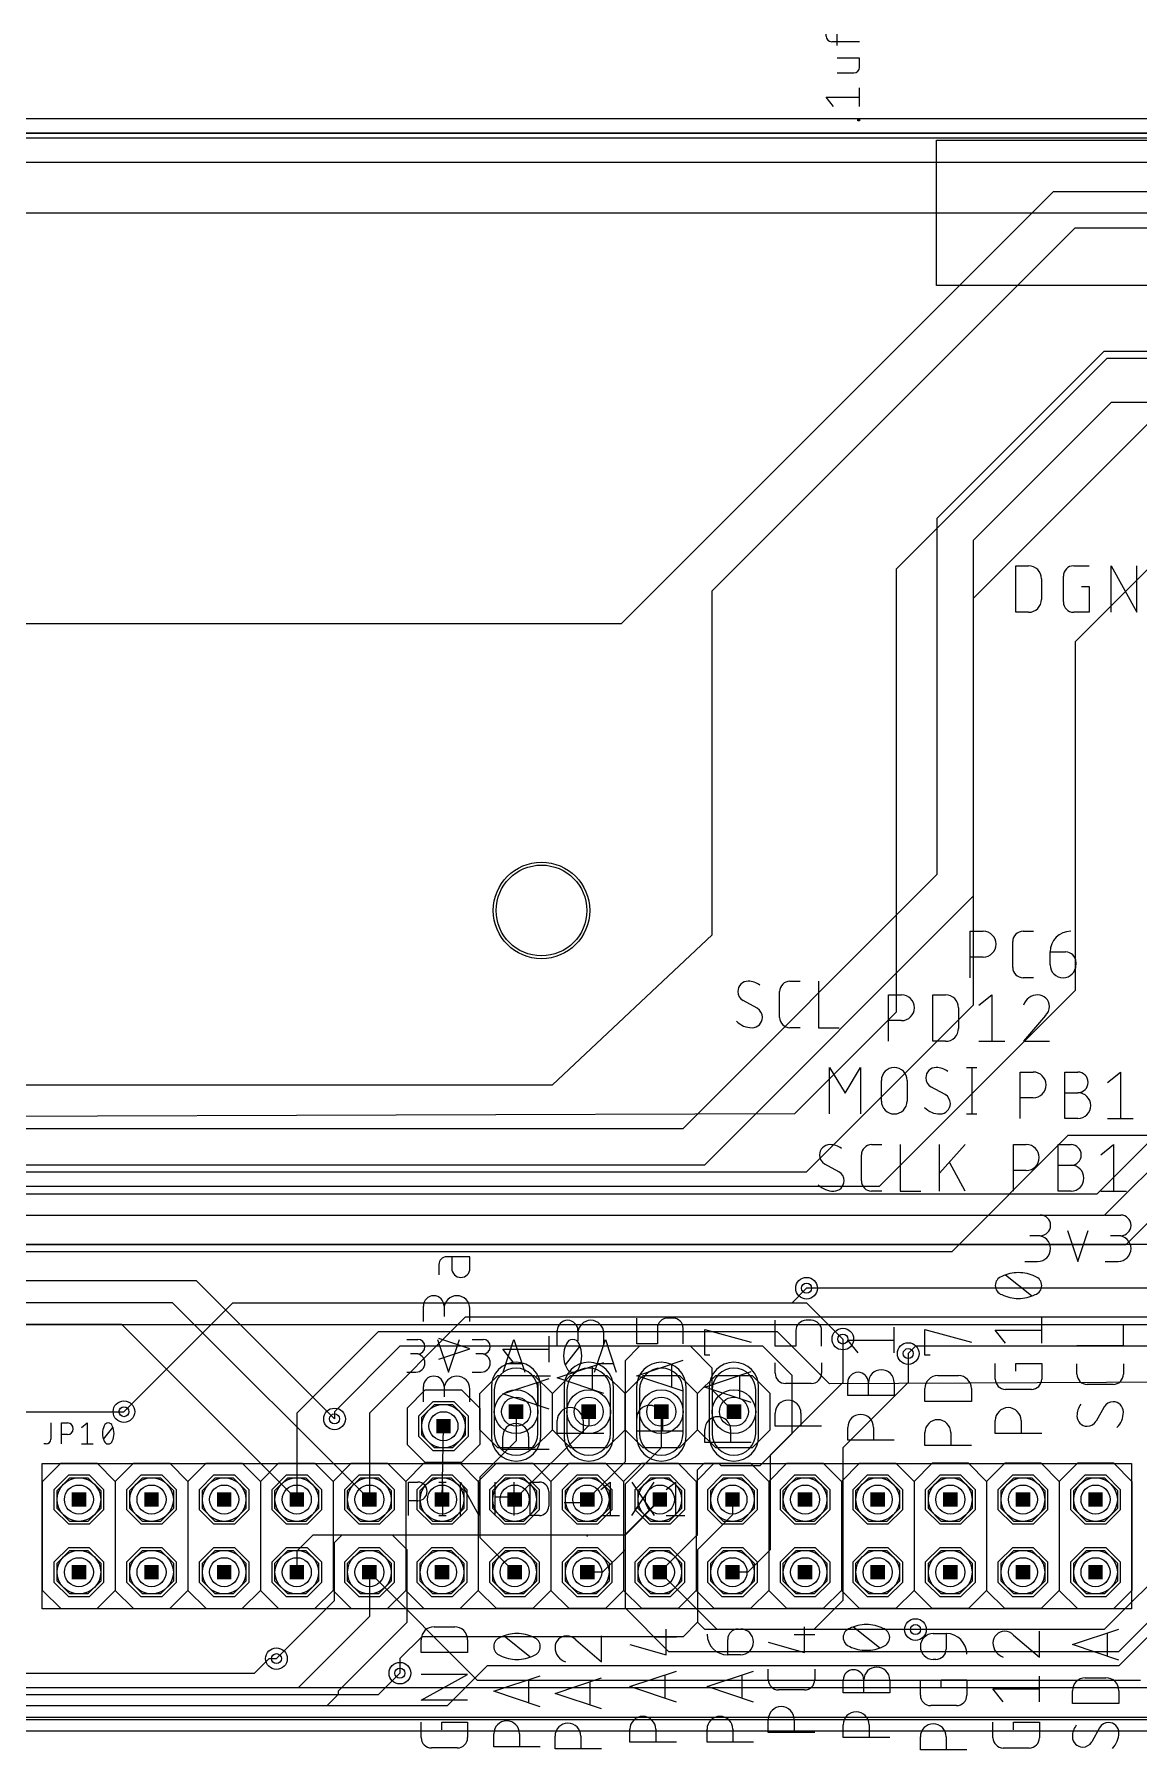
# Model space of a CAD drawing. Extents: x -1.9 to 15.8, y 0 to 5.9.
# Drawn here: x 7.727 to 9.247, y 1.605 to 3.966 of the extents above; entities that cross this region are included whole.
import ezdxf

# ---------------------------------------------------------------- set-up
doc = ezdxf.new("R2010")
doc.units = 0
for name, color, linetype in [('1', 12, 'CONTINUOUS'), ('116', 5, 'CONTINUOUS'), ('15', 30, 'CONTINUOUS'), ('16', 132, 'CONTINUOUS'), ('17', 110, 'CONTINUOUS'), ('18', 110, 'CONTINUOUS'), ('19', 53, 'CONTINUOUS'), ('2', 41, 'CONTINUOUS'), ('20', 31, 'CONTINUOUS'), ('21', 253, 'CONTINUOUS'), ('23', 53, 'CONTINUOUS'), ('25', 253, 'CONTINUOUS'), ('27', 253, 'CONTINUOUS'), ('29', 253, 'CONTINUOUS'), ('30', 253, 'CONTINUOUS'), ('37', 253, 'CONTINUOUS'), ('44', 253, 'CONTINUOUS'), ('51', 253, 'CONTINUOUS')]:
    doc.layers.add(name, color=color, linetype=linetype)

# ---------------------------------------------------------------- blocks, each defined once
blk = doc.blocks.new('RECT')
blk.add_solid([(-0.5, -0.5), (0.5, -0.5), (-0.5, 0.5), (0.5, 0.5)])
blk = doc.blocks.new('OCTAGONP')
blk.add_lwpolyline([(-0.5, -0.207107), (-0.5, 0.207107), (-0.207107, 0.5), (0.207107, 0.5), (0.5, 0.207107), (0.5, -0.207107), (0.207107, -0.5), (-0.207107, -0.5)], close=True)
blk = doc.blocks.new('ROUNDP')
blk.add_circle((0, 0), 0.5)
blk = doc.blocks.new('LONGP100')
blk.add_lwpolyline([(-0.5, -0.5), (0.5, -0.5, 1), (0.5, 0.5), (-0.5, 0.5, 1)], format="xyb", close=True)
blk = doc.blocks.new('ROUNDV')
blk.add_circle((0, 0), 0.5)

msp = doc.modelspace()

# ---------------------------------------------------------------- linework, layer by layer
at = {"layer": '1'}
for p, q in [((8.535, 3.155), (9.13, 3.75)), ((9.13, 3.75), (9.98, 3.75)), ((8.66, 3.2), (9.16, 3.7)), ((9.16, 3.7), (9.94, 3.7)), ((8.66, 2.72625), (8.66, 3.2)), ((7.025, 3.155), (8.535, 3.155)), ((8.44, 2.52), (8.66, 2.72625)), ((6.82, 2.52), (8.44, 2.52)), ((9.19, 2.37), (9.31, 2.49)), ((9.31, 2.45), (9.2, 2.34)), ((9.23, 2.3), (9.33, 2.4)), ((6.12, 2.37), (9.19, 2.37)), ((9.2, 2.34), (6.11, 2.34)), ((6.08, 2.3), (9.23, 2.3)), ((7.85, 2.07), (8, 2.22)), ((8, 2.22), (8.77, 2.22)), ((8.79, 2.24), (8.77, 2.22)), ((8.77, 2.22), (8.79, 2.22)), ((8.79, 2.22), (8.84, 2.17)), ((8.2, 2.18), (8.088, 2.068)), ((8.75, 2.18), (8.2, 2.18)), ((8.821585, 2.108415), (8.75, 2.18)), ((8.23, 2.16), (8.14, 2.07)), ((8.73, 2.16), (8.23, 2.16)), ((8.77, 2.12), (8.73, 2.16)), ((8.94, 2.16), (8.93, 2.15)), ((12.27, 2.16), (8.94, 2.16)), ((8.77, 2.04), (8.77, 2.12)), ((11.465769, 2.120442), (8.821585, 2.108415)), ((8.088, 2.068), (8.088, 1.949)), ((8.14, 2.07), (8.14, 2.06)), ((8.726, 1.996), (8.77, 2.04)), ((8.64, 1.99), (8.648887, 1.998887)), ((8.64, 1.9), (8.64, 1.99)), ((8.648887, 1.998887), (8.668887, 1.998887)), ((8.668887, 1.998887), (8.671774, 1.996)), ((8.671774, 1.996), (8.726, 1.996)), ((9.22, 1.74), (9.46, 1.98)), ((8.588, 1.949), (8.54, 1.901)), ((8.588, 1.948), (8.54, 1.9)), ((8.588, 1.949), (8.588, 1.948)), ((8.14, 1.89), (8.15, 1.9)), ((8.14, 1.81), (8.14, 1.89)), ((8.54, 1.9), (8.15, 1.9)), ((8.54, 1.901), (8.54, 1.8)), ((8.588, 1.849), (8.639, 1.9)), ((8.639, 1.9), (8.64, 1.9)), ((8.337, 1.7), (8.188, 1.849)), ((8.667, 1.77), (8.588, 1.849)), ((8.06, 1.73), (8.14, 1.81)), ((8.54, 1.8), (8.6, 1.74)), ((8.94, 1.77), (8.667, 1.77)), ((8.6, 1.74), (9.22, 1.74)), ((8.23, 1.71), (8.2, 1.68)), ((8.2, 1.68), (7.11, 1.68)), ((9.25, 1.7), (8.337, 1.7))]:
    msp.add_line(p, q, dxfattribs=at)
at = {"layer": '116'}
for p, q in [((6.6375, 3.83), (9.6375, 3.83)), ((8.96875, 3.620625), (8.96875, 3.820625)), ((8.96875, 3.820625), (9.56875, 3.820625)), ((9.56875, 3.620625), (8.96875, 3.620625)), ((9.078, 3.1705), (9.078, 3.2345)), ((9.078, 3.2345), (9.095778, 3.2345)), ((9.113555, 3.216722), (9.113555, 3.188278)), ((9.143643, 3.184722), (9.143643, 3.220278)), ((9.157865, 3.2345), (9.179199, 3.2345)), ((9.209286, 3.1705), (9.209286, 3.2345)), ((9.209286, 3.2345), (9.244842, 3.1705)), ((9.244842, 3.1705), (9.244842, 3.2345)), ((9.168532, 3.206055), (9.179199, 3.206055)), ((9.179199, 3.206055), (9.179199, 3.1705)), ((9.095778, 3.1705), (9.078, 3.1705)), ((9.179199, 3.1705), (9.157865, 3.1705)), ((9.0155, 2.667375), (9.0155, 2.731375)), ((9.0155, 2.731375), (9.033278, 2.731375)), ((9.074003, 2.681597), (9.074003, 2.717153)), ((9.088225, 2.731375), (9.102447, 2.731375)), ((9.033278, 2.695819), (9.0155, 2.695819)), ((9.125442, 2.70293), (9.146775, 2.70293)), ((9.125442, 2.685153), (9.125442, 2.70293)), ((9.160997, 2.688708), (9.160997, 2.685153)), ((8.752958, 2.612847), (8.752958, 2.648403)), ((8.767181, 2.662625), (8.781403, 2.662625)), ((8.806566, 2.662625), (8.806566, 2.598625)), ((9.102447, 2.667375), (9.088225, 2.667375)), ((8.722069, 2.625292), (8.702514, 2.635958)), ((8.903, 2.579875), (8.903, 2.643875)), ((8.903, 2.643875), (8.920778, 2.643875)), ((8.96371, 2.579875), (8.96371, 2.643875)), ((8.96371, 2.643875), (8.981487, 2.643875)), ((8.999265, 2.626097), (8.999265, 2.597653)), ((9.027301, 2.629653), (9.045079, 2.643875)), ((9.045079, 2.643875), (9.045079, 2.579875)), ((8.781403, 2.598625), (8.767181, 2.598625)), ((8.806566, 2.598625), (8.83501, 2.598625)), ((8.920778, 2.608319), (8.903, 2.608319)), ((9.119064, 2.61543), (9.088842, 2.579875)), ((8.981487, 2.579875), (8.96371, 2.579875)), ((9.027301, 2.579875), (9.062857, 2.579875)), ((9.088842, 2.579875), (9.124397, 2.579875)), ((8.82175, 2.479875), (8.82175, 2.543875)), ((8.82175, 2.543875), (8.843083, 2.508319)), ((8.843083, 2.508319), (8.864417, 2.543875)), ((8.864417, 2.543875), (8.864417, 2.479875)), ((9.010336, 2.543875), (9.024558, 2.543875)), ((9.017447, 2.543875), (9.017447, 2.479875)), ((9.08425, 2.473625), (9.08425, 2.537625)), ((9.08425, 2.537625), (9.102028, 2.537625)), ((9.14579, 2.473625), (9.14579, 2.537625)), ((9.14579, 2.537625), (9.163568, 2.537625)), ((9.204449, 2.523403), (9.222226, 2.537625)), ((9.222226, 2.537625), (9.222226, 2.473625)), ((8.893, 2.497653), (8.893, 2.526097)), ((8.928555, 2.526097), (8.928555, 2.497653)), ((8.980933, 2.506542), (8.961378, 2.517208)), ((9.14579, 2.50918), (9.163568, 2.50918)), ((9.010336, 2.479875), (9.024558, 2.479875)), ((9.102028, 2.502069), (9.08425, 2.502069)), ((9.163568, 2.473625), (9.14579, 2.473625)), ((9.204449, 2.473625), (9.240004, 2.473625)), ((8.879681, 2.437625), (8.893903, 2.437625)), ((8.919066, 2.437625), (8.919066, 2.373625)), ((8.973114, 2.373625), (8.973114, 2.437625)), ((9.00867, 2.437625), (8.973114, 2.398514)), ((9.074875, 2.373625), (9.074875, 2.437625)), ((9.074875, 2.437625), (9.092653, 2.437625)), ((9.136415, 2.373625), (9.136415, 2.437625)), ((9.136415, 2.437625), (9.154193, 2.437625)), ((9.195074, 2.423403), (9.212851, 2.437625)), ((9.212851, 2.437625), (9.212851, 2.373625)), ((8.834569, 2.400292), (8.815014, 2.410958)), ((8.865458, 2.387847), (8.865458, 2.423403)), ((9.00867, 2.373625), (8.987336, 2.412736)), ((9.136415, 2.40918), (9.154193, 2.40918)), ((9.092653, 2.402069), (9.074875, 2.402069)), ((8.893903, 2.373625), (8.879681, 2.373625)), ((8.919066, 2.373625), (8.94751, 2.373625)), ((9.154193, 2.373625), (9.136415, 2.373625)), ((9.195074, 2.373625), (9.230629, 2.373625)), ((9.0905, 2.34075), (9.111833, 2.34075)), ((9.201272, 2.34075), (9.222606, 2.34075)), ((9.149442, 2.319417), (9.163664, 2.27675)), ((9.163664, 2.27675), (9.177886, 2.319417)), ((9.111833, 2.312305), (9.097611, 2.312305)), ((9.222606, 2.312305), (9.208383, 2.312305)), ((8.283708, 2.272583), (8.283708, 2.258361)), ((8.326375, 2.28325), (8.294375, 2.28325)), ((8.301486, 2.28325), (8.301486, 2.26725)), ((8.326375, 2.26725), (8.326375, 2.28325)), ((9.0905, 2.27675), (9.108278, 2.27675)), ((9.201272, 2.27675), (9.21905, 2.27675)), ((9.099653, 2.229375), (9.064097, 2.25782)), ((8.262375, 2.194101), (8.262375, 2.215434)), ((8.29082, 2.215434), (8.29082, 2.201212)), ((8.326375, 2.194101), (8.326375, 2.211879)), ((8.556125, 2.16332), (8.556125, 2.198875)), ((8.605903, 2.198875), (8.598792, 2.198875)), ((9.113875, 2.164279), (9.113875, 2.199835)), ((8.43575, 2.13832), (8.43575, 2.173875)), ((8.44675, 2.160195), (8.44675, 2.181528)), ((8.475195, 2.181528), (8.475195, 2.167306)), ((8.51075, 2.160195), (8.51075, 2.177972)), ((8.58457, 2.184653), (8.58457, 2.16332)), ((8.620125, 2.16332), (8.620125, 2.184653)), ((8.649875, 2.147695), (8.649875, 2.18325)), ((8.649875, 2.18325), (8.713875, 2.165472)), ((8.74675, 2.160195), (8.74675, 2.19575)), ((8.775195, 2.181528), (8.775195, 2.160195)), ((8.796528, 2.19575), (8.789417, 2.19575)), ((8.81075, 2.160195), (8.81075, 2.181528)), ((8.91075, 2.15082), (8.91075, 2.186375)), ((8.953, 2.147695), (8.953, 2.18325)), ((8.953, 2.18325), (9.017, 2.165472)), ((9.064097, 2.164279), (9.049875, 2.182057)), ((9.049875, 2.182057), (9.113875, 2.182057)), ((9.226375, 2.161056), (9.226375, 2.1895)), ((8.326375, 2.156493), (8.283708, 2.170715)), ((8.283708, 2.14227), (8.326375, 2.156493)), ((8.385972, 2.13832), (8.37175, 2.156097)), ((8.37175, 2.156097), (8.43575, 2.156097)), ((8.58457, 2.16332), (8.556125, 2.16332)), ((8.775195, 2.160195), (8.74675, 2.160195)), ((8.860972, 2.15082), (8.84675, 2.168597)), ((8.84675, 2.168597), (8.91075, 2.168597)), ((9.162375, 2.161056), (9.226375, 2.161056)), ((8.44675, 2.116432), (8.51075, 2.137765)), ((8.49475, 2.132432), (8.49475, 2.100432)), ((8.556125, 2.119557), (8.620125, 2.14089)), ((8.604125, 2.135557), (8.604125, 2.103557)), ((8.656986, 2.147695), (8.649875, 2.147695)), ((8.74675, 2.122978), (8.74675, 2.1372)), ((8.81075, 2.1372), (8.81075, 2.122978)), ((8.960111, 2.147695), (8.953, 2.147695)), ((9.049875, 2.11491), (9.049875, 2.136243)), ((9.07832, 2.125576), (9.07832, 2.136243)), ((9.07832, 2.136243), (9.113875, 2.136243)), ((9.113875, 2.136243), (9.113875, 2.11491)), ((9.162375, 2.12167), (9.162375, 2.135892)), ((9.226375, 2.135892), (9.226375, 2.12167)), ((8.262375, 2.083329), (8.262375, 2.104662)), ((8.29082, 2.104662), (8.29082, 2.09044)), ((8.37175, 2.094557), (8.43575, 2.11589)), ((8.41975, 2.110557), (8.41975, 2.078557)), ((8.51075, 2.095099), (8.44675, 2.116432)), ((8.620125, 2.098224), (8.556125, 2.119557)), ((8.649875, 2.103932), (8.713875, 2.125265)), ((8.713875, 2.082599), (8.649875, 2.103932)), ((8.697875, 2.119932), (8.697875, 2.087932)), ((8.796528, 2.108756), (8.760972, 2.108756)), ((8.84675, 2.092161), (8.84675, 2.109939)), ((8.875195, 2.092161), (8.875195, 2.109939)), ((8.91075, 2.109939), (8.91075, 2.092161)), ((8.953, 2.084103), (8.953, 2.101881)), ((8.970778, 2.119658), (8.999222, 2.119658)), ((9.017, 2.101881), (9.017, 2.084103)), ((9.212153, 2.107448), (9.176597, 2.107448)), ((8.326375, 2.083329), (8.326375, 2.101106)), ((8.43575, 2.073224), (8.37175, 2.094557)), ((8.91075, 2.092161), (8.84675, 2.092161)), ((9.017, 2.084103), (8.953, 2.084103)), ((9.099653, 2.100688), (9.064097, 2.100688)), ((8.44675, 2.039996), (8.44675, 2.057773)), ((8.482306, 2.057773), (8.482306, 2.039996)), ((8.556125, 2.043121), (8.556125, 2.060898)), ((8.591681, 2.060898), (8.591681, 2.043121)), ((8.74675, 2.050253), (8.74675, 2.06803)), ((8.782306, 2.06803), (8.782306, 2.050253)), ((9.049875, 2.039978), (9.049875, 2.057756)), ((9.085431, 2.057756), (9.085431, 2.039978)), ((9.199708, 2.076559), (9.189042, 2.057003)), ((8.37175, 2.018121), (8.37175, 2.035898)), ((8.407306, 2.035898), (8.407306, 2.018121)), ((8.51075, 2.039996), (8.44675, 2.039996)), ((8.620125, 2.043121), (8.556125, 2.043121)), ((8.649875, 2.027496), (8.649875, 2.045273)), ((8.685431, 2.045273), (8.685431, 2.027496)), ((8.81075, 2.050253), (8.74675, 2.050253)), ((8.84675, 2.030621), (8.84675, 2.048398)), ((8.882306, 2.048398), (8.882306, 2.030621)), ((8.953, 2.023393), (8.953, 2.041171)), ((8.988556, 2.041171), (8.988556, 2.023393)), ((9.113875, 2.039978), (9.049875, 2.039978)), ((8.43575, 2.018121), (8.37175, 2.018121)), ((8.713875, 2.027496), (8.649875, 2.027496)), ((8.91075, 2.030621), (8.84675, 2.030621)), ((9.017, 2.023393), (8.953, 2.023393)), ((7.7375, 1.79875), (7.7375, 1.99875)), ((7.7375, 1.99875), (9.2375, 1.99875)), ((9.2375, 1.99875), (9.2375, 1.79875)), ((9.2375, 1.79875), (7.7375, 1.79875)), ((8.277028, 1.773875), (8.305472, 1.773875)), ((8.787153, 1.73832), (8.787153, 1.773875)), ((8.890278, 1.745), (8.854722, 1.773445)), ((8.25925, 1.73832), (8.25925, 1.756097)), ((8.32325, 1.756097), (8.32325, 1.73832)), ((8.409028, 1.7325), (8.373472, 1.760945)), ((8.47207, 1.756042), (8.507625, 1.72582)), ((8.507625, 1.72582), (8.507625, 1.761375)), ((8.54675, 1.749417), (8.596528, 1.735195)), ((8.582306, 1.760083), (8.61075, 1.760083)), ((8.596528, 1.735195), (8.596528, 1.77075)), ((8.681445, 1.735195), (8.681445, 1.756528)), ((8.695667, 1.77075), (8.699222, 1.77075)), ((8.737375, 1.752542), (8.787153, 1.73832)), ((8.772931, 1.763208), (8.801375, 1.763208)), ((8.964528, 1.7645), (8.982306, 1.7645)), ((8.982306, 1.7645), (8.982306, 1.743167)), ((9.075195, 1.762292), (9.11075, 1.73207)), ((9.11075, 1.73207), (9.11075, 1.767625)), ((9.156125, 1.749417), (9.220125, 1.77075)), ((9.220125, 1.728083), (9.156125, 1.749417)), ((9.204125, 1.765417), (9.204125, 1.733417)), ((8.32325, 1.73832), (8.25925, 1.73832)), ((8.699222, 1.735195), (8.681445, 1.735195)), ((8.968083, 1.728945), (8.964528, 1.728945)), ((8.25925, 1.672676), (8.32325, 1.708232)), ((8.32325, 1.708232), (8.25925, 1.708232)), ((8.35925, 1.685182), (8.42325, 1.706515)), ((8.40725, 1.701182), (8.40725, 1.669182)), ((8.443625, 1.682057), (8.507625, 1.70339)), ((8.54675, 1.691432), (8.61075, 1.712765)), ((8.59475, 1.707432), (8.59475, 1.675432)), ((8.653, 1.691432), (8.717, 1.712765)), ((8.701, 1.707432), (8.701, 1.675432)), ((8.737375, 1.701103), (8.737375, 1.715325)), ((8.801375, 1.715325), (8.801375, 1.701103)), ((8.8405, 1.682786), (8.8405, 1.700564)), ((8.868945, 1.682786), (8.868945, 1.700564)), ((8.9045, 1.700564), (8.9045, 1.682786)), ((8.94675, 1.679575), (8.94675, 1.700908)), ((8.975195, 1.690242), (8.975195, 1.700908)), ((8.975195, 1.700908), (9.01075, 1.700908)), ((9.01075, 1.700908), (9.01075, 1.679575)), ((9.11075, 1.670529), (9.11075, 1.706085)), ((9.173903, 1.703603), (9.202347, 1.703603)), ((8.42325, 1.663849), (8.35925, 1.685182)), ((8.507625, 1.660724), (8.443625, 1.682057)), ((8.491625, 1.698057), (8.491625, 1.666057)), ((8.61075, 1.670099), (8.54675, 1.691432)), ((8.717, 1.670099), (8.653, 1.691432)), ((8.787153, 1.686881), (8.751597, 1.686881)), ((8.9045, 1.682786), (8.8405, 1.682786)), ((9.060972, 1.670529), (9.04675, 1.688307)), ((9.04675, 1.688307), (9.11075, 1.688307)), ((9.156125, 1.668047), (9.156125, 1.685825)), ((9.220125, 1.685825), (9.220125, 1.668047)), ((8.32325, 1.672676), (8.25925, 1.672676)), ((8.996528, 1.665353), (8.960972, 1.665353)), ((9.220125, 1.668047), (9.156125, 1.668047)), ((9.6375, 1.64875), (6.6375, 1.64875)), ((8.25925, 1.621256), (8.25925, 1.642589)), ((8.287695, 1.631922), (8.287695, 1.642589)), ((8.287695, 1.642589), (8.32325, 1.642589)), ((8.32325, 1.642589), (8.32325, 1.621256)), ((8.54675, 1.614996), (8.54675, 1.632773)), ((8.582306, 1.632773), (8.582306, 1.614996)), ((8.653, 1.614996), (8.653, 1.632773)), ((8.688556, 1.632773), (8.688556, 1.614996)), ((8.737375, 1.628378), (8.737375, 1.646155)), ((8.772931, 1.646155), (8.772931, 1.628378)), ((8.8405, 1.621246), (8.8405, 1.639023)), ((8.876056, 1.639023), (8.876056, 1.621246)), ((9.04675, 1.62116), (9.04675, 1.642493)), ((9.075195, 1.631826), (9.075195, 1.642493)), ((9.075195, 1.642493), (9.11075, 1.642493)), ((9.11075, 1.642493), (9.11075, 1.62116)), ((9.193458, 1.634951), (9.182792, 1.615396)), ((8.309028, 1.607033), (8.273472, 1.607033)), ((8.35925, 1.608746), (8.35925, 1.626523)), ((8.42325, 1.608746), (8.35925, 1.608746)), ((8.394806, 1.626523), (8.394806, 1.608746)), ((8.443625, 1.605621), (8.443625, 1.623398)), ((8.479181, 1.623398), (8.479181, 1.605621)), ((8.61075, 1.614996), (8.54675, 1.614996)), ((8.717, 1.614996), (8.653, 1.614996)), ((8.801375, 1.628378), (8.737375, 1.628378)), ((8.9045, 1.621246), (8.8405, 1.621246)), ((8.94675, 1.604643), (8.94675, 1.622421)), ((8.982306, 1.622421), (8.982306, 1.604643)), ((9.096528, 1.606938), (9.060972, 1.606938)), ((8.507625, 1.605621), (8.443625, 1.605621)), ((9.01075, 1.604643), (8.94675, 1.604643))]:
    msp.add_line(p, q, dxfattribs=at)
for centre, radius, start, end in [((9.095778, 3.216722), 0.017778, 0, 90), ((9.157865, 3.220278), 0.014222, 90.000496, 180), ((9.095778, 3.188278), 0.017778, 269.999603, 0), ((9.157865, 3.184722), 0.014222, 180, 270), ((9.033278, 2.713597), 0.017778, 270, 90), ((9.088225, 2.717153), 0.014222, 90.000496, 180), ((9.153886, 2.70293), 0.028445, 90.000248, 180), ((9.146775, 2.688708), 0.014222, 0, 90), ((9.088225, 2.681597), 0.014222, 180, 270), ((9.143219, 2.685153), 0.017778, 180, 0), ((8.709625, 2.648403), 0.014222, 89.999504, 180), ((8.709847, 2.648403), 0.014444, 179.999836, 239.490049), ((8.709625, 2.635958), 0.026667, 53.130102, 89.999471), ((8.767181, 2.648403), 0.014222, 90.000496, 180), ((8.714736, 2.612847), 0.014444, 0.000046, 59.489839), ((8.920778, 2.626097), 0.017778, 270, 90), ((8.981487, 2.626097), 0.017778, 0, 90), ((9.108397, 2.623319), 0.020556, 90.000082, 162.054879), ((9.108397, 2.627875), 0.016, 0, 90), ((9.107211, 2.627875), 0.017186, 313.60363, 359.999736), ((8.714958, 2.62867), 0.030045, 224.760812, 269.99988), ((8.714958, 2.612847), 0.014222, 270, 0), ((8.767181, 2.612847), 0.014222, 180, 270), ((8.981488, 2.597653), 0.017778, 269.999603, 0), ((8.910778, 2.526097), 0.017778, 0, 180), ((8.968489, 2.529653), 0.014222, 89.999504, 180), ((8.968711, 2.529653), 0.014444, 179.999836, 239.490049), ((8.968489, 2.517208), 0.026667, 53.130102, 89.999471), ((9.102028, 2.519847), 0.017778, 270, 90), ((9.163568, 2.523403), 0.014222, 270, 90), ((8.9736, 2.494097), 0.014444, 0.000046, 59.489839), ((9.163568, 2.491403), 0.017778, 270, 90), ((8.910778, 2.497653), 0.017778, 180, 0), ((8.973822, 2.50992), 0.030045, 224.760812, 269.99988), ((8.973822, 2.494097), 0.014222, 270, 0), ((8.822125, 2.423403), 0.014222, 89.999504, 180), ((8.822125, 2.410958), 0.026667, 53.130102, 89.999471), ((8.879681, 2.423403), 0.014222, 90.000496, 180), ((9.092653, 2.419847), 0.017778, 270, 90), ((9.154193, 2.423403), 0.014222, 270, 90), ((8.822347, 2.423403), 0.014444, 179.999836, 239.490049), ((9.154193, 2.391403), 0.017778, 270, 90), ((8.827458, 2.387847), 0.014222, 270, 0), ((8.827236, 2.387847), 0.014444, 0.000046, 59.489839), ((8.879681, 2.387847), 0.014222, 180, 270), ((8.827458, 2.40367), 0.030045, 224.760812, 269.99988), ((9.111833, 2.326528), 0.014222, 270, 90), ((9.222606, 2.326528), 0.014222, 270, 90), ((9.108278, 2.294528), 0.017778, 270, 90), ((9.21905, 2.294528), 0.017778, 270, 90), ((8.294375, 2.272583), 0.010667, 90, 180), ((8.313931, 2.26725), 0.012444, 180, 0), ((9.063031, 2.243597), 0.013156, 108.924317, 180.000006), ((9.06303, 2.243597), 0.013155, 179.999828, 251.07585), ((9.081875, 2.208634), 0.052741, 90.000081, 115.988974), ((9.081875, 2.208633), 0.052742, 64.011091, 89.999987), ((9.100719, 2.243597), 0.013156, 359.999858, 71.074533), ((9.100719, 2.243597), 0.013156, 288.925033, 0.000041), ((8.276597, 2.215434), 0.014222, 0, 180), ((8.308597, 2.211879), 0.017778, 0, 180), ((9.081875, 2.278561), 0.052741, 244.010997, 269.999948), ((9.081875, 2.278561), 0.052742, 269.999984, 295.988938), ((8.598792, 2.184653), 0.014222, 90, 180), ((8.605903, 2.184653), 0.014222, 0, 90), ((8.460972, 2.181528), 0.014222, 0, 180), ((8.492972, 2.177972), 0.017778, 0, 180), ((8.789417, 2.181528), 0.014222, 90, 180), ((8.796528, 2.181528), 0.014222, 0, 90), ((8.892972, 2.109939), 0.017778, 0, 180), ((8.276597, 2.104662), 0.014222, 0, 180), ((8.308597, 2.101106), 0.017778, 0, 180), ((8.760972, 2.122978), 0.014222, 180.000991, 270), ((8.796528, 2.122978), 0.014222, 270, 0), ((8.860972, 2.109939), 0.014222, 0, 180), ((8.970778, 2.101881), 0.017778, 90, 180), ((8.999222, 2.101881), 0.017778, 359.999603, 90), ((9.064097, 2.11491), 0.014222, 180.000991, 270), ((9.099653, 2.11491), 0.014222, 270, 0), ((9.176597, 2.12167), 0.014222, 180.000991, 270), ((9.212153, 2.12167), 0.014222, 270, 0), ((8.573903, 2.060898), 0.017778, 0, 180), ((8.764528, 2.06803), 0.017778, 0, 180), ((9.189041, 2.064115), 0.026666, 143.129574, 180), ((9.212153, 2.069226), 0.014444, 90.000046, 149.489839), ((9.212153, 2.069448), 0.014222, 0, 90), ((8.464528, 2.057773), 0.017778, 0, 180), ((8.667653, 2.045273), 0.017778, 0, 180), ((8.864528, 2.048398), 0.017778, 0, 180), ((8.970778, 2.041171), 0.017778, 0, 180), ((9.067653, 2.057756), 0.017778, 0, 180), ((9.176597, 2.064115), 0.014222, 180, 270), ((9.176597, 2.064336), 0.014444, 269.999836, 329.490049), ((9.19633, 2.069448), 0.030045, 314.760812, 359.99988), ((8.389528, 2.035898), 0.017778, 0, 180), ((8.277028, 1.756097), 0.017778, 90, 180), ((8.305472, 1.756097), 0.017778, 359.999603, 90), ((8.853656, 1.759222), 0.013156, 108.924317, 180.000006), ((8.8725, 1.724259), 0.052741, 90.000081, 115.988974), ((8.8725, 1.724258), 0.052742, 64.011091, 89.999987), ((8.891344, 1.759222), 0.013156, 359.999858, 71.074533), ((8.372406, 1.746722), 0.013156, 108.924317, 180.000006), ((8.39125, 1.711759), 0.052741, 90.000081, 115.988974), ((8.39125, 1.711758), 0.052742, 64.011091, 89.999987), ((8.410094, 1.746722), 0.013156, 359.999858, 71.074533), ((8.459625, 1.745375), 0.016, 90, 180), ((8.459625, 1.74419), 0.017185, 43.603333, 90.000033), ((8.681445, 1.763639), 0.028445, 180.000496, 270), ((8.695667, 1.756528), 0.014222, 90, 180), ((8.699222, 1.752972), 0.017778, 270, 90), ((8.853655, 1.759222), 0.013155, 179.999828, 251.07585), ((8.891344, 1.759222), 0.013156, 288.925033, 0.000041), ((8.964528, 1.746722), 0.017778, 90, 270), ((8.982306, 1.736056), 0.028444, 0, 90), ((9.06275, 1.751625), 0.016, 90, 180), ((9.067305, 1.751625), 0.020555, 180.000091, 252.055214), ((9.06275, 1.75044), 0.017185, 43.603333, 90.000033), ((8.372405, 1.746722), 0.013155, 179.999828, 251.07585), ((8.39125, 1.781686), 0.052741, 244.010997, 269.999948), ((8.39125, 1.781686), 0.052742, 269.999984, 295.988938), ((8.410094, 1.746722), 0.013156, 288.925033, 0.000041), ((8.46418, 1.745375), 0.020555, 180.000091, 252.055214), ((8.8725, 1.794186), 0.052741, 244.010997, 269.999948), ((8.8725, 1.794186), 0.052742, 269.999984, 295.988938), ((8.968083, 1.743167), 0.014222, 270, 0), ((8.751597, 1.701103), 0.014222, 180.000991, 270), ((8.787153, 1.701103), 0.014222, 270, 0), ((8.854722, 1.700564), 0.014222, 0, 180), ((8.886722, 1.700564), 0.017778, 0, 180), ((9.173903, 1.685825), 0.017778, 90, 180), ((9.202347, 1.685825), 0.017778, 359.999603, 90), ((8.960972, 1.679575), 0.014222, 180.000991, 270), ((8.996528, 1.679575), 0.014222, 270, 0), ((8.755153, 1.646155), 0.017778, 0, 180), ((8.858278, 1.639023), 0.017778, 0, 180), ((8.377028, 1.626523), 0.017778, 0, 180), ((8.461403, 1.623398), 0.017778, 0, 180), ((8.564528, 1.632773), 0.017778, 0, 180), ((8.670778, 1.632773), 0.017778, 0, 180), ((8.964528, 1.622421), 0.017778, 0, 180), ((9.182791, 1.622507), 0.026666, 143.129574, 180), ((9.205903, 1.627618), 0.014444, 90.000046, 149.489839), ((9.205903, 1.62784), 0.014222, 0, 90), ((8.273472, 1.621256), 0.014222, 180.000991, 270), ((8.309028, 1.621256), 0.014222, 270, 0), ((9.060972, 1.62116), 0.014222, 180.000991, 270), ((9.096528, 1.62116), 0.014222, 270, 0), ((9.170347, 1.622507), 0.014222, 180, 270), ((9.170347, 1.622729), 0.014444, 269.999836, 329.490049), ((9.19008, 1.62784), 0.030045, 314.760812, 359.99988)]:
    msp.add_arc(centre, radius, start, end, dxfattribs=at)
at = {"layer": '15'}
for p, q in [((1.68, 3.79), (11.493333, 3.79)), ((9.203333, 3.52), (8.913333, 3.23)), ((9.923333, 3.52), (9.203333, 3.52)), ((9.02, 3.19), (9.27, 3.44)), ((8.913333, 3.23), (8.913333, 2.62)), ((9.02, 2.63), (9.02, 3.19)), ((8.79, 2.4), (9.02, 2.63)), ((8.913333, 2.62), (8.773333, 2.48)), ((8.773333, 2.48), (6.660002, 2.473172)), ((6.72, 2.4), (8.79, 2.4)), ((9.56, 2.3), (6.68, 2.3)), ((6.58, 2.19), (9.59, 2.19)), ((13.6, 1.69), (1.35, 1.69))]:
    msp.add_line(p, q, dxfattribs=at)
at = {"layer": '16'}
for p, q in [((9.97, 3.72), (7.37, 3.72)), ((9.31, 3.28), (9.16, 3.13)), ((9.16, 3.13), (9.16, 2.65)), ((9.16, 2.65), (8.89, 2.38)), ((9.15, 2.45), (8.99, 2.29)), ((9.44, 2.45), (9.15, 2.45)), ((8.89, 2.38), (6.46, 2.38)), ((8.99, 2.29), (6.2, 2.29)), ((7.95, 2.25), (5.08, 2.25)), ((8.14, 2.06), (7.95, 2.25)), ((7.917, 2.22), (4.74, 2.22)), ((8.188, 1.949), (7.917, 2.22)), ((12.2, 2.24), (8.79, 2.24)), ((8.32, 2.2), (8.188, 2.068)), ((11.5, 2.2), (8.32, 2.2)), ((7.847, 2.19), (4.75, 2.19)), ((8.088, 1.949), (7.847, 2.19)), ((8.56, 2.16), (8.54, 2.14)), ((8.63, 2.16), (8.56, 2.16)), ((8.66, 2.13), (8.63, 2.16)), ((8.84, 2.17), (8.84, 2.11)), ((8.93, 2.15), (8.93, 2.11)), ((8.54, 2.14), (8.54, 2.001)), ((8.66, 2.1), (8.66, 2.13)), ((8.84, 2.11), (8.74, 2.01)), ((8.93, 2.11), (8.84, 2.02)), ((8.69, 2.07), (8.66, 2.1)), ((6.86, 2.07), (7.85, 2.07)), ((8.188, 2.068), (8.188, 1.949)), ((8.39, 2.07), (8.39, 2.03)), ((8.49, 2.07), (8.49, 2.051)), ((8.59, 2.07), (8.59, 2.02)), ((8.49, 2.051), (8.388, 1.949)), ((8.39, 2.03), (8.34, 1.98)), ((8.59, 2.02), (8.54, 1.97)), ((8.74, 2.01), (8.74, 1.88)), ((8.84, 2.02), (8.84, 1.81)), ((9.45, 2.02), (9.2, 1.77)), ((8.54, 2.001), (8.488, 1.949)), ((8.34, 1.98), (8.34, 1.897)), ((8.54, 1.97), (8.54, 1.88)), ((8.688, 1.949), (8.688, 1.928)), ((9.45, 1.95), (9.22, 1.72)), ((8.688, 1.928), (8.64, 1.88)), ((8.11, 1.9), (8.088, 1.878)), ((8.22, 1.9), (8.11, 1.9)), ((8.24, 1.88), (8.22, 1.9)), ((8.34, 1.897), (8.388, 1.849)), ((8.088, 1.878), (8.088, 1.849)), ((8.24, 1.78), (8.24, 1.88)), ((8.54, 1.88), (8.509, 1.849)), ((8.64, 1.88), (8.64, 1.78)), ((8.74, 1.88), (8.709, 1.849)), ((8.188, 1.849), (8.188, 1.788)), ((8.509, 1.849), (8.488, 1.849)), ((8.709, 1.849), (8.688, 1.849)), ((8.84, 1.81), (8.8, 1.77)), ((8.188, 1.788), (8.09, 1.69)), ((8.145, 1.685), (8.24, 1.78)), ((8.64, 1.78), (8.62, 1.76)), ((8.65, 1.77), (8.64, 1.78)), ((8.26, 1.76), (8.23, 1.73)), ((8.62, 1.76), (8.26, 1.76)), ((8.8, 1.77), (8.65, 1.77)), ((9.2, 1.77), (8.94, 1.77)), ((8.03, 1.71), (8.05, 1.73)), ((8.05, 1.73), (8.06, 1.73)), ((8.23, 1.73), (8.23, 1.71)), ((7.028028, 1.71), (8.03, 1.71)), ((8.295492, 1.665492), (8.35, 1.72)), ((9.22, 1.72), (8.35, 1.72)), ((8.09, 1.69), (4.78, 1.69)), ((8.145, 1.680492), (8.13, 1.665492)), ((8.145, 1.685), (8.145, 1.680492)), ((4.654508, 1.665492), (8.13, 1.665492)), ((8.13, 1.665492), (8.295492, 1.665492))]:
    msp.add_line(p, q, dxfattribs=at)
at = {"layer": '19'}
msp.add_line((8.288, 1.949), (8.29, 2.05), dxfattribs=at)
at = {"layer": '2'}
for p, q in [((10.02, 3.83), (0.82, 3.83)), ((8.97, 3.3), (9.2, 3.53)), ((9.2, 3.53), (9.9, 3.53)), ((9.02, 3.27), (9.21, 3.46)), ((9.21, 3.46), (9.89, 3.46)), ((8.97, 2.81), (8.97, 3.3)), ((9.02, 2.78), (9.02, 3.27)), ((8.62, 2.46), (8.97, 2.81)), ((8.65, 2.41), (9.02, 2.78)), ((6.63, 2.46), (8.62, 2.46)), ((6.56, 2.41), (8.65, 2.41)), ((13.54, 1.63), (1.33, 1.63))]:
    msp.add_line(p, q, dxfattribs=at)
at = {"layer": '20'}
msp.add_line((13.65, 3.85), (0.8, 3.85), dxfattribs=at)
msp.add_circle((8.425, 2.76), 0.0625, dxfattribs=at)
at = {"layer": '21'}
for p, q in [((8.34, 2.095), (8.365, 2.12)), ((8.365, 2.12), (8.415, 2.12)), ((8.44, 2.095), (8.415, 2.12)), ((8.44, 2.095), (8.465, 2.12)), ((8.465, 2.12), (8.515, 2.12)), ((8.515, 2.12), (8.54, 2.095)), ((8.54, 2.095), (8.565, 2.12)), ((8.565, 2.12), (8.615, 2.12)), ((8.615, 2.12), (8.64, 2.095)), ((8.64, 2.095), (8.665, 2.12)), ((8.665, 2.12), (8.715, 2.12)), ((8.74, 2.095), (8.715, 2.12)), ((8.265, 2.1), (8.24, 2.075)), ((8.265, 2.1), (8.315, 2.1)), ((8.315, 2.1), (8.34, 2.075)), ((8.34, 2.045), (8.34, 2.095)), ((8.44, 2.045), (8.44, 2.095)), ((8.54, 2.045), (8.54, 2.095)), ((8.64, 2.045), (8.64, 2.095)), ((8.74, 2.045), (8.74, 2.095)), ((8.24, 2.075), (8.24, 2.025)), ((8.34, 2.075), (8.34, 2.025)), ((8.365, 2.02), (8.34, 2.045)), ((8.415, 2.02), (8.44, 2.045)), ((8.465, 2.02), (8.44, 2.045)), ((8.54, 2.045), (8.515, 2.02)), ((8.565, 2.02), (8.54, 2.045)), ((8.64, 2.045), (8.615, 2.02)), ((8.665, 2.02), (8.64, 2.045)), ((8.715, 2.02), (8.74, 2.045)), ((8.24, 2.025), (8.265, 2)), ((8.34, 2.025), (8.315, 2)), ((8.415, 2.02), (8.365, 2.02)), ((8.515, 2.02), (8.465, 2.02)), ((8.615, 2.02), (8.565, 2.02)), ((8.715, 2.02), (8.665, 2.02)), ((7.738, 1.974), (7.763, 1.999)), ((7.763, 1.999), (7.813, 1.999)), ((7.813, 1.999), (7.838, 1.974)), ((7.838, 1.974), (7.863, 1.999)), ((7.863, 1.999), (7.913, 1.999)), ((7.913, 1.999), (7.938, 1.974)), ((7.938, 1.974), (7.963, 1.999)), ((7.963, 1.999), (8.013, 1.999)), ((8.013, 1.999), (8.038, 1.974)), ((8.038, 1.974), (8.063, 1.999)), ((8.063, 1.999), (8.113, 1.999)), ((8.113, 1.999), (8.138, 1.974)), ((8.138, 1.974), (8.163, 1.999)), ((8.163, 1.999), (8.213, 1.999)), ((8.213, 1.999), (8.238, 1.974)), ((8.238, 1.974), (8.263, 1.999)), ((8.263, 1.999), (8.313, 1.999)), ((8.315, 2), (8.265, 2)), ((8.313, 1.999), (8.338, 1.974)), ((8.338, 1.974), (8.363, 1.999)), ((8.363, 1.999), (8.413, 1.999)), ((8.413, 1.999), (8.438, 1.974)), ((8.438, 1.974), (8.463, 1.999)), ((8.463, 1.999), (8.513, 1.999)), ((8.513, 1.999), (8.538, 1.974)), ((8.538, 1.974), (8.563, 1.999)), ((8.563, 1.999), (8.613, 1.999)), ((8.613, 1.999), (8.638, 1.974)), ((8.638, 1.974), (8.663, 1.999)), ((8.663, 1.999), (8.713, 1.999)), ((8.713, 1.999), (8.738, 1.974)), ((8.738, 1.974), (8.763, 1.999)), ((8.763, 1.999), (8.813, 1.999)), ((8.813, 1.999), (8.838, 1.974)), ((8.838, 1.974), (8.863, 1.999)), ((8.863, 1.999), (8.913, 1.999)), ((8.938, 1.974), (8.913, 1.999)), ((8.938, 1.974), (8.963, 1.999)), ((9.013, 1.999), (8.963, 1.999)), ((9.013, 1.999), (9.038, 1.974)), ((9.038, 1.974), (9.063, 1.999)), ((9.113, 1.999), (9.063, 1.999)), ((9.113, 1.999), (9.138, 1.974)), ((9.138, 1.974), (9.163, 1.999)), ((9.213, 1.999), (9.163, 1.999)), ((9.213, 1.999), (9.238, 1.974)), ((7.738, 1.824), (7.738, 1.974)), ((7.838, 1.974), (7.838, 1.824)), ((7.938, 1.974), (7.938, 1.824)), ((8.038, 1.974), (8.038, 1.824)), ((8.138, 1.974), (8.138, 1.824)), ((8.238, 1.974), (8.238, 1.824)), ((8.338, 1.974), (8.338, 1.824)), ((8.438, 1.974), (8.438, 1.824)), ((8.538, 1.974), (8.538, 1.824)), ((8.638, 1.974), (8.638, 1.824)), ((8.738, 1.974), (8.738, 1.824)), ((8.838, 1.974), (8.838, 1.824)), ((8.938, 1.974), (8.938, 1.824)), ((9.038, 1.974), (9.038, 1.824)), ((9.138, 1.974), (9.138, 1.824)), ((9.238, 1.974), (9.238, 1.824)), ((7.738, 1.824), (7.763, 1.799)), ((7.813, 1.799), (7.838, 1.824)), ((7.838, 1.824), (7.863, 1.799)), ((7.913, 1.799), (7.938, 1.824)), ((7.938, 1.824), (7.963, 1.799)), ((8.013, 1.799), (8.038, 1.824)), ((8.038, 1.824), (8.063, 1.799)), ((8.113, 1.799), (8.138, 1.824)), ((8.138, 1.824), (8.163, 1.799)), ((8.213, 1.799), (8.238, 1.824)), ((8.238, 1.824), (8.263, 1.799)), ((8.313, 1.799), (8.338, 1.824)), ((8.338, 1.824), (8.363, 1.799)), ((8.438, 1.824), (8.413, 1.799)), ((8.438, 1.824), (8.463, 1.799)), ((8.538, 1.824), (8.513, 1.799)), ((8.538, 1.824), (8.563, 1.799)), ((8.638, 1.824), (8.613, 1.799)), ((8.638, 1.824), (8.663, 1.799)), ((8.738, 1.824), (8.713, 1.799)), ((8.738, 1.824), (8.763, 1.799)), ((8.838, 1.824), (8.813, 1.799)), ((8.838, 1.824), (8.863, 1.799)), ((8.938, 1.824), (8.913, 1.799)), ((8.938, 1.824), (8.963, 1.799)), ((9.038, 1.824), (9.013, 1.799)), ((9.038, 1.824), (9.063, 1.799)), ((9.138, 1.824), (9.113, 1.799)), ((9.163, 1.799), (9.138, 1.824)), ((9.238, 1.824), (9.213, 1.799)), ((7.763, 1.799), (7.813, 1.799)), ((7.863, 1.799), (7.913, 1.799)), ((7.963, 1.799), (8.013, 1.799)), ((8.063, 1.799), (8.113, 1.799)), ((8.163, 1.799), (8.213, 1.799)), ((8.263, 1.799), (8.313, 1.799)), ((8.413, 1.799), (8.363, 1.799)), ((8.513, 1.799), (8.463, 1.799)), ((8.613, 1.799), (8.563, 1.799)), ((8.713, 1.799), (8.663, 1.799)), ((8.813, 1.799), (8.763, 1.799)), ((8.913, 1.799), (8.863, 1.799)), ((9.013, 1.799), (8.963, 1.799)), ((9.113, 1.799), (9.063, 1.799)), ((9.163, 1.799), (9.213, 1.799))]:
    msp.add_line(p, q, dxfattribs=at)
at = {"layer": '23'}
for p in [(8.54, 2.07), (8.29, 2.05), (8.488, 1.899)]:
    msp.add_point(p, dxfattribs=at)
at = {"layer": '25'}
for p, q in [((8.2395, 2.1695), (8.2545, 2.1695)), ((8.2545, 2.1495), (8.2445, 2.1495)), ((8.282, 2.1695), (8.297, 2.1245)), ((8.297, 2.1245), (8.312, 2.1695)), ((8.3295, 2.1695), (8.3445, 2.1695)), ((8.3445, 2.1495), (8.3345, 2.1495)), ((8.372, 2.1245), (8.387, 2.1695)), ((8.387, 2.1695), (8.402, 2.1245)), ((8.458, 2.1345), (8.478, 2.1595)), ((8.498, 2.1245), (8.513, 2.1695)), ((8.513, 2.1695), (8.528, 2.1245)), ((8.39825, 2.13575), (8.37575, 2.13575)), ((8.52425, 2.13575), (8.50175, 2.13575)), ((8.2395, 2.1245), (8.252, 2.1245)), ((8.3295, 2.1245), (8.342, 2.1245)), ((8.4175, 2.1195), (8.4375, 2.1195)), ((7.749167, 2.0545), (7.749167, 2.031944)), ((7.764111, 2.0255), (7.764111, 2.0545)), ((7.764111, 2.0545), (7.772167, 2.0545)), ((7.772167, 2.038389), (7.764111, 2.038389)), ((7.791488, 2.048055), (7.799544, 2.0545)), ((7.799544, 2.0545), (7.799544, 2.0255)), ((7.821899, 2.031944), (7.834788, 2.048055)), ((7.742722, 2.0255), (7.7395, 2.0255)), ((7.791488, 2.0255), (7.807599, 2.0255))]:
    msp.add_line(p, q, dxfattribs=at)
for centre, radius, start, end in [((8.252, 2.137), 0.0125, 270, 90), ((8.2545, 2.1595), 0.01, 270, 90), ((8.342, 2.137), 0.0125, 270, 90), ((8.3445, 2.1595), 0.01, 270, 90), ((8.492583, 2.147), 0.037083, 154.010753, 180.000014), ((8.468, 2.16025), 0.00925, 90, 161.075356), ((8.468, 2.16025), 0.00925, 18.924644, 90), ((8.443417, 2.147), 0.037083, 359.999986, 25.989247), ((8.492583, 2.147), 0.037083, 179.999986, 205.989247), ((8.468, 2.13375), 0.00925, 198.924644, 270), ((8.468, 2.13375), 0.00925, 270, 341.075356), ((8.443417, 2.147), 0.037083, 334.010753, 0.000014), ((7.742722, 2.031944), 0.006444, 270, 0), ((7.772167, 2.046444), 0.008056, 270, 90), ((7.844187, 2.04), 0.023899, 154.011546, 180.000007), ((7.844188, 2.04), 0.0239, 180.000165, 205.987987), ((7.828344, 2.048539), 0.005961, 89.99999, 161.074419), ((7.828344, 2.048539), 0.005961, 18.92328, 89.999946), ((7.812501, 2.04), 0.023898, 334.010728, 359.999842), ((7.812502, 2.04), 0.023898, 0.00005, 25.989675), ((7.828344, 2.031461), 0.005961, 198.926377, 269.999687), ((7.828344, 2.031461), 0.005961, 269.999786, 341.075333)]:
    msp.add_arc(centre, radius, start, end, dxfattribs=at)
at = {"layer": '27'}
for p, q in [((8.817, 3.963689), (8.817, 3.966244)), ((8.863, 3.956022), (8.824667, 3.956022)), ((8.832333, 3.950911), (8.832333, 3.966244)), ((8.863, 3.9335), (8.832333, 3.9335)), ((8.863, 3.920722), (8.863, 3.9335)), ((8.832333, 3.913055), (8.855333, 3.913055)), ((8.827222, 3.867), (8.817, 3.879778)), ((8.817, 3.879778), (8.863, 3.879778)), ((8.863, 3.867), (8.863, 3.892555)), ((8.860445, 3.847), (8.860445, 3.849555)), ((8.860445, 3.849555), (8.863, 3.849555)), ((8.863, 3.849555), (8.863, 3.847)), ((8.863, 3.847), (8.860445, 3.847)), ((8.242, 1.927), (8.242, 1.973)), ((8.242, 1.973), (8.254778, 1.973)), ((8.2835, 1.973), (8.293722, 1.973)), ((8.288611, 1.973), (8.288611, 1.927)), ((8.313333, 1.927), (8.313333, 1.973)), ((8.313333, 1.973), (8.338889, 1.927)), ((8.338889, 1.927), (8.338889, 1.973)), ((8.361333, 1.927), (8.361333, 1.973)), ((8.386889, 1.973), (8.386889, 1.927)), ((8.409333, 1.927), (8.409333, 1.973)), ((8.409333, 1.973), (8.422111, 1.973)), ((8.434888, 1.960222), (8.434888, 1.939778)), ((8.506833, 1.962778), (8.51961, 1.973)), ((8.51961, 1.973), (8.51961, 1.927)), ((8.549277, 1.927), (8.579944, 1.973)), ((8.549277, 1.973), (8.579944, 1.927)), ((8.596833, 1.962778), (8.60961, 1.973)), ((8.60961, 1.973), (8.60961, 1.927)), ((8.254778, 1.947444), (8.242, 1.947444)), ((8.361333, 1.952555), (8.386889, 1.952555)), ((8.456277, 1.944889), (8.486944, 1.944889)), ((8.2835, 1.927), (8.293722, 1.927)), ((8.422111, 1.927), (8.409333, 1.927)), ((8.506833, 1.927), (8.532388, 1.927)), ((8.596833, 1.927), (8.622388, 1.927))]:
    msp.add_line(p, q, dxfattribs=at)
for centre, radius, start, end in [((8.824667, 3.963689), 0.007667, 180.001839, 270), ((8.855333, 3.920722), 0.007667, 270, 0), ((8.254778, 1.960222), 0.012778, 270, 90), ((8.422111, 1.960222), 0.012778, 0, 90), ((8.422111, 1.939778), 0.012778, 269.999448, 0)]:
    msp.add_arc(centre, radius, start, end, dxfattribs=at)
at = {"layer": '29'}
msp.add_circle((8.425, 2.76), 0.0665, dxfattribs=at)
at = {"layer": '30'}
msp.add_circle((8.425, 2.76), 0.0665, dxfattribs=at)
at = {"layer": '37'}
for p, q in [((6.640625, 3.82375), (9.646875, 3.82375)), ((9.646875, 1.645625), (6.640625, 1.645625))]:
    msp.add_line(p, q, dxfattribs=at)
at = {"layer": '44'}
for centre, radius in [((8.79, 2.24), 0.00689), ((8.84, 2.17), 0.00689), ((8.93, 2.15), 0.00689), ((8.39, 2.07), 0.02), ((8.49, 2.07), 0.02), ((8.59, 2.07), 0.02), ((8.69, 2.07), 0.02), ((7.85, 2.07), 0.00689), ((8.14, 2.06), 0.00689), ((8.29, 2.05), 0.02), ((7.788, 1.949), 0.02), ((7.888, 1.949), 0.02), ((7.988, 1.949), 0.02), ((8.088, 1.949), 0.02), ((8.188, 1.949), 0.02), ((8.288, 1.949), 0.02), ((8.388, 1.949), 0.02), ((8.488, 1.949), 0.02), ((8.588, 1.949), 0.02), ((8.688, 1.949), 0.02), ((8.788, 1.949), 0.02), ((8.888, 1.949), 0.02), ((8.988, 1.949), 0.02), ((9.088, 1.949), 0.02), ((9.188, 1.949), 0.02), ((7.788, 1.849), 0.02), ((7.888, 1.849), 0.02), ((7.988, 1.849), 0.02), ((8.088, 1.849), 0.02), ((8.188, 1.849), 0.02), ((8.288, 1.849), 0.02), ((8.388, 1.849), 0.02), ((8.488, 1.849), 0.02), ((8.588, 1.849), 0.02), ((8.688, 1.849), 0.02), ((8.788, 1.849), 0.02), ((8.888, 1.849), 0.02), ((8.988, 1.849), 0.02), ((9.088, 1.849), 0.02), ((9.188, 1.849), 0.02), ((8.94, 1.77), 0.00689), ((8.06, 1.73), 0.00689), ((8.23, 1.71), 0.00689)]:
    msp.add_circle(centre, radius, dxfattribs=at)

# ---------------------------------------------------------------- block references
at = {"layer": '17', "xscale": 0.06, "yscale": 0.06, "rotation": 270}
for name, p in [('LONGP100', (8.39, 2.07)), ('LONGP100', (8.39, 2.07)), ('LONGP100', (8.49, 2.07)), ('LONGP100', (8.49, 2.07)), ('LONGP100', (8.59, 2.07)), ('LONGP100', (8.59, 2.07)), ('LONGP100', (8.69, 2.07)), ('LONGP100', (8.69, 2.07)), ('ROUNDP', (8.39, 2.07)), ('ROUNDP', (8.39, 2.07)), ('ROUNDP', (8.49, 2.07)), ('ROUNDP', (8.49, 2.07)), ('ROUNDP', (8.59, 2.07)), ('ROUNDP', (8.59, 2.07)), ('ROUNDP', (8.69, 2.07)), ('ROUNDP', (8.69, 2.07))]:
    msp.add_blockref(name, p, dxfattribs=at)
at = {"layer": '17', "xscale": 0.06, "yscale": 0.06}
for name, p in [('OCTAGONP', (8.29, 2.05)), ('ROUNDP', (8.29, 2.05)), ('ROUNDP', (8.29, 2.05)), ('OCTAGONP', (8.29, 2.05)), ('OCTAGONP', (7.788, 1.949)), ('ROUNDP', (7.788, 1.949)), ('ROUNDP', (7.788, 1.949)), ('OCTAGONP', (7.788, 1.949)), ('OCTAGONP', (7.888, 1.949)), ('ROUNDP', (7.888, 1.949)), ('ROUNDP', (7.888, 1.949)), ('OCTAGONP', (7.888, 1.949)), ('OCTAGONP', (7.988, 1.949)), ('ROUNDP', (7.988, 1.949)), ('ROUNDP', (7.988, 1.949)), ('OCTAGONP', (7.988, 1.949)), ('OCTAGONP', (8.088, 1.949)), ('ROUNDP', (8.088, 1.949)), ('ROUNDP', (8.088, 1.949)), ('OCTAGONP', (8.088, 1.949)), ('OCTAGONP', (8.188, 1.949)), ('ROUNDP', (8.188, 1.949)), ('ROUNDP', (8.188, 1.949)), ('OCTAGONP', (8.188, 1.949)), ('OCTAGONP', (8.288, 1.949)), ('ROUNDP', (8.288, 1.949)), ('ROUNDP', (8.288, 1.949)), ('OCTAGONP', (8.288, 1.949)), ('OCTAGONP', (8.388, 1.949)), ('ROUNDP', (8.388, 1.949)), ('ROUNDP', (8.388, 1.949)), ('OCTAGONP', (8.388, 1.949)), ('OCTAGONP', (8.488, 1.949)), ('ROUNDP', (8.488, 1.949)), ('ROUNDP', (8.488, 1.949)), ('OCTAGONP', (8.488, 1.949)), ('OCTAGONP', (8.588, 1.949)), ('ROUNDP', (8.588, 1.949)), ('ROUNDP', (8.588, 1.949)), ('OCTAGONP', (8.588, 1.949)), ('OCTAGONP', (8.688, 1.949)), ('ROUNDP', (8.688, 1.949)), ('ROUNDP', (8.688, 1.949)), ('OCTAGONP', (8.688, 1.949)), ('OCTAGONP', (8.788, 1.949)), ('ROUNDP', (8.788, 1.949)), ('ROUNDP', (8.788, 1.949)), ('OCTAGONP', (8.788, 1.949)), ('OCTAGONP', (8.888, 1.949)), ('ROUNDP', (8.888, 1.949)), ('ROUNDP', (8.888, 1.949)), ('OCTAGONP', (8.888, 1.949)), ('OCTAGONP', (8.988, 1.949)), ('ROUNDP', (8.988, 1.949)), ('ROUNDP', (8.988, 1.949)), ('OCTAGONP', (8.988, 1.949)), ('OCTAGONP', (9.088, 1.949)), ('ROUNDP', (9.088, 1.949)), ('ROUNDP', (9.088, 1.949)), ('OCTAGONP', (9.088, 1.949)), ('OCTAGONP', (9.188, 1.949)), ('ROUNDP', (9.188, 1.949)), ('ROUNDP', (9.188, 1.949)), ('OCTAGONP', (9.188, 1.949)), ('OCTAGONP', (7.788, 1.849)), ('ROUNDP', (7.788, 1.849)), ('ROUNDP', (7.788, 1.849)), ('OCTAGONP', (7.788, 1.849)), ('OCTAGONP', (7.888, 1.849)), ('ROUNDP', (7.888, 1.849)), ('ROUNDP', (7.888, 1.849)), ('OCTAGONP', (7.888, 1.849)), ('OCTAGONP', (7.988, 1.849)), ('ROUNDP', (7.988, 1.849)), ('ROUNDP', (7.988, 1.849)), ('OCTAGONP', (7.988, 1.849)), ('OCTAGONP', (8.088, 1.849)), ('ROUNDP', (8.088, 1.849)), ('ROUNDP', (8.088, 1.849)), ('OCTAGONP', (8.088, 1.849)), ('OCTAGONP', (8.188, 1.849)), ('ROUNDP', (8.188, 1.849)), ('ROUNDP', (8.188, 1.849)), ('OCTAGONP', (8.188, 1.849)), ('OCTAGONP', (8.288, 1.849)), ('ROUNDP', (8.288, 1.849)), ('ROUNDP', (8.288, 1.849)), ('OCTAGONP', (8.288, 1.849)), ('OCTAGONP', (8.388, 1.849)), ('ROUNDP', (8.388, 1.849)), ('ROUNDP', (8.388, 1.849)), ('OCTAGONP', (8.388, 1.849)), ('OCTAGONP', (8.488, 1.849)), ('ROUNDP', (8.488, 1.849)), ('ROUNDP', (8.488, 1.849)), ('OCTAGONP', (8.488, 1.849)), ('OCTAGONP', (8.588, 1.849)), ('ROUNDP', (8.588, 1.849)), ('ROUNDP', (8.588, 1.849)), ('OCTAGONP', (8.588, 1.849)), ('OCTAGONP', (8.688, 1.849)), ('ROUNDP', (8.688, 1.849)), ('ROUNDP', (8.688, 1.849)), ('OCTAGONP', (8.688, 1.849)), ('OCTAGONP', (8.788, 1.849)), ('ROUNDP', (8.788, 1.849)), ('ROUNDP', (8.788, 1.849)), ('OCTAGONP', (8.788, 1.849)), ('OCTAGONP', (8.888, 1.849)), ('ROUNDP', (8.888, 1.849)), ('ROUNDP', (8.888, 1.849)), ('OCTAGONP', (8.888, 1.849)), ('OCTAGONP', (8.988, 1.849)), ('ROUNDP', (8.988, 1.849)), ('ROUNDP', (8.988, 1.849)), ('OCTAGONP', (8.988, 1.849)), ('OCTAGONP', (9.088, 1.849)), ('ROUNDP', (9.088, 1.849)), ('ROUNDP', (9.088, 1.849)), ('OCTAGONP', (9.088, 1.849)), ('OCTAGONP', (9.188, 1.849)), ('ROUNDP', (9.188, 1.849)), ('ROUNDP', (9.188, 1.849)), ('OCTAGONP', (9.188, 1.849))]:
    msp.add_blockref(name, p, dxfattribs=at)
at = {"layer": '18', "xscale": 0.02978, "yscale": 0.02978}
for p in [(8.79, 2.24), (8.79, 2.24), (8.84, 2.17), (8.84, 2.17), (8.93, 2.15), (8.93, 2.15), (7.85, 2.07), (7.85, 2.07), (8.14, 2.06), (8.14, 2.06), (8.94, 1.77), (8.94, 1.77), (8.06, 1.73), (8.06, 1.73), (8.23, 1.71), (8.23, 1.71)]:
    msp.add_blockref('ROUNDV', p, dxfattribs=at)
at = {"layer": '29', "xscale": 0.068, "yscale": 0.068, "rotation": 270}
for p in [(8.39, 2.07), (8.49, 2.07), (8.59, 2.07), (8.69, 2.07)]:
    msp.add_blockref('LONGP100', p, dxfattribs=at)
at = {"layer": '29', "xscale": 0.068, "yscale": 0.068}
for p in [(8.29, 2.05), (7.788, 1.949), (7.888, 1.949), (7.988, 1.949), (8.088, 1.949), (8.188, 1.949), (8.288, 1.949), (8.388, 1.949), (8.488, 1.949), (8.588, 1.949), (8.688, 1.949), (8.788, 1.949), (8.888, 1.949), (8.988, 1.949), (9.088, 1.949), (9.188, 1.949), (7.788, 1.849), (7.888, 1.849), (7.988, 1.849), (8.088, 1.849), (8.188, 1.849), (8.288, 1.849), (8.388, 1.849), (8.488, 1.849), (8.588, 1.849), (8.688, 1.849), (8.788, 1.849), (8.888, 1.849), (8.988, 1.849), (9.088, 1.849), (9.188, 1.849)]:
    msp.add_blockref('OCTAGONP', p, dxfattribs=at)
at = {"layer": '30', "xscale": 0.068, "yscale": 0.068, "rotation": 270}
for p in [(8.39, 2.07), (8.49, 2.07), (8.59, 2.07), (8.69, 2.07)]:
    msp.add_blockref('LONGP100', p, dxfattribs=at)
at = {"layer": '30', "xscale": 0.068, "yscale": 0.068}
for p in [(8.29, 2.05), (7.788, 1.949), (7.888, 1.949), (7.988, 1.949), (8.088, 1.949), (8.188, 1.949), (8.288, 1.949), (8.388, 1.949), (8.488, 1.949), (8.588, 1.949), (8.688, 1.949), (8.788, 1.949), (8.888, 1.949), (8.988, 1.949), (9.088, 1.949), (9.188, 1.949), (7.788, 1.849), (7.888, 1.849), (7.988, 1.849), (8.088, 1.849), (8.188, 1.849), (8.288, 1.849), (8.388, 1.849), (8.488, 1.849), (8.588, 1.849), (8.688, 1.849), (8.788, 1.849), (8.888, 1.849), (8.988, 1.849), (9.088, 1.849), (9.188, 1.849)]:
    msp.add_blockref('OCTAGONP', p, dxfattribs=at)
at = {"layer": '51', "xscale": 0.02, "yscale": 0.02, "rotation": 180}
for p in [(8.39, 2.07), (8.49, 2.07), (8.59, 2.07), (8.69, 2.07)]:
    msp.add_blockref('RECT', p, dxfattribs=at)
at = {"layer": '51', "xscale": 0.02, "yscale": 0.02}
for p in [(8.29, 2.05), (7.788, 1.949), (7.888, 1.949), (7.988, 1.949), (8.088, 1.949), (8.188, 1.949), (8.288, 1.949), (8.388, 1.949), (8.488, 1.949), (8.588, 1.949), (8.688, 1.949), (8.788, 1.949), (8.888, 1.949), (8.988, 1.949), (9.088, 1.949), (9.188, 1.949), (7.788, 1.849), (7.888, 1.849), (7.988, 1.849), (8.088, 1.849), (8.188, 1.849), (8.288, 1.849), (8.388, 1.849), (8.488, 1.849), (8.588, 1.849), (8.688, 1.849), (8.788, 1.849), (8.888, 1.849), (8.988, 1.849), (9.088, 1.849), (9.188, 1.849)]:
    msp.add_blockref('RECT', p, dxfattribs=at)

doc.saveas('drawing.dxf')
